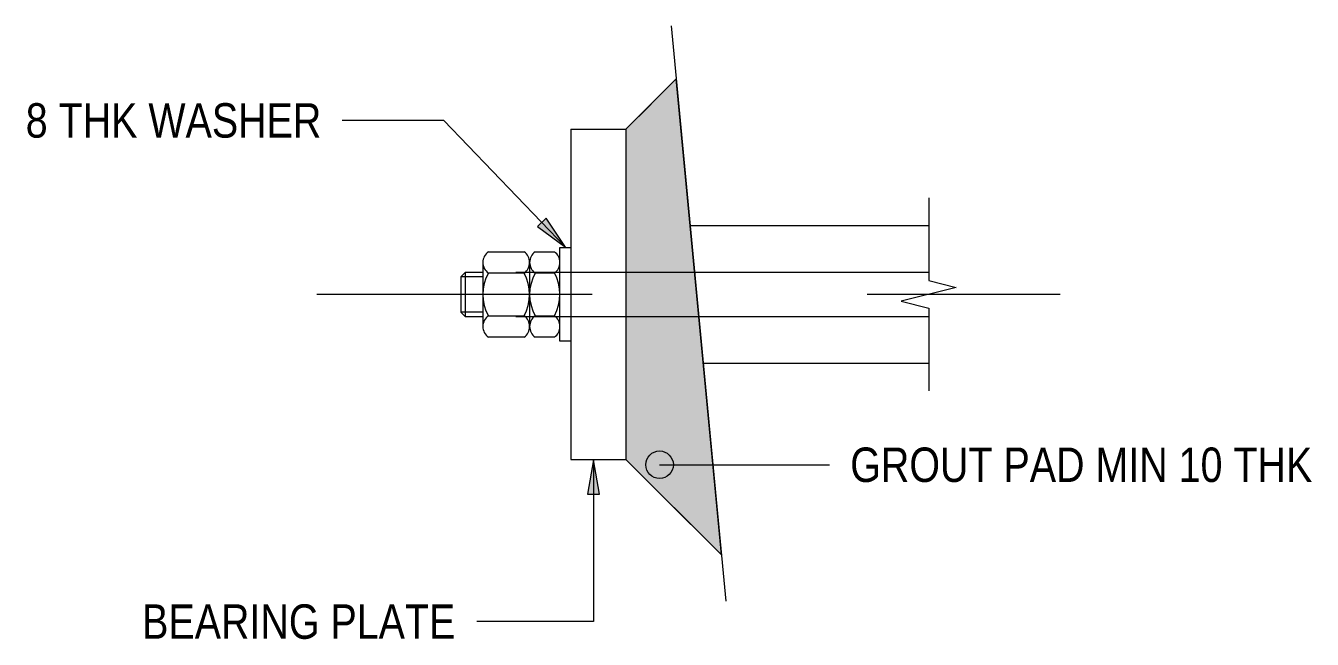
# Model space of a CAD drawing. Header units: metres. Extents: x 3.4 to 18.4, y -2.6 to 3.4.
# Drawn here: x 11.5235 to 11.9909, y -1.2163 to -0.9934 of the extents above; entities that cross this region are included whole.
import ezdxf

# ---------------------------------------------------------------- set-up
doc = ezdxf.new("R2010")
doc.units = ezdxf.units.M
doc.linetypes.add('JacobsCenter', pattern=[0.015000000000000001, 0.009000000000000003, -0.0015, 0.003, -0.0015])
doc.linetypes.add('JacobsDash', pattern=[0.0045000000000000005, 0.003, -0.0015])
for name, color, linetype, lineweight in [('A-DETL', 7, 'Continuous', 13), ('A-DETL-GENF', 7, 'Continuous', 9), ('A-DETL-THIN', 7, 'Continuous', 9), ('G-ANNO-TEXT', 7, 'Continuous', 9)]:
    doc.layers.add(name, color=color, linetype=linetype, lineweight=lineweight)
doc.styles.add('Arial Narrow', font='ARIALN.TTF', dxfattribs={"height": 0.0125})

# ---------------------------------------------------------------- blocks, each defined once
blk = doc.blocks.new('CS_DET_BreakLine_ViewScale - CS_Std BreakLine-7417626-DRG-283203 - DETAIL F')
at = {"layer": 'A-DETL-GENF'}
for p, q in [((0.0225000000000001, 0.01), (0.02000000000000006, 0)), ((0.02750000000000011, -0.01), (0.0225000000000001, 0.01)), ((0.02000000000000006, 0), (-0.009999999999999993, 0)), ((0.03000000000000008, 0), (0.02750000000000011, -0.01)), ((0.05999999999999989, 0), (0.03000000000000008, 0))]:
    blk.add_line(p, q, dxfattribs=at)

msp = doc.modelspace()

# ---------------------------------------------------------------- hatches: boundary and pattern name
at = {"layer": 'A-DETL-GENF', "true_color": 0xe1e1e1}
msp.add_hatch(color=254, dxfattribs=at).paths.add_polyline_path([(11.77619810756961, -1.185647963068547), (11.75981692353136, -1.012728184360868), (11.74154762619665, -1.030997481695586), (11.74154762619665, -1.150997481695585)])
at = {"layer": 'G-ANNO-TEXT'}
for points in [[(11.71958945438583, -1.0739001149901), (11.71253110896681, -1.063350813563441), (11.70934870569469, -1.066401110596876)], [(11.7297299739697, -1.151066953074549), (11.72752588671085, -1.163566953074549), (11.73193406122856, -1.163566953074549)]]:
    msp.add_hatch(color=256, dxfattribs=at).paths.add_polyline_path(points)
h = msp.add_hatch(color=256, dxfattribs=at)
edge = h.paths.add_edge_path()
edge.add_arc((11.75375139508662, -1.152903890043363), 0.004999999999999893, 0, 360)

# ---------------------------------------------------------------- linework, layer by layer
at = {"layer": 'A-DETL', "lineweight": 18}
msp.add_line((11.75798881057662, -0.9934306240106324), (11.77779403911117, -1.202494616421316), dxfattribs=at)
at = {"layer": 'A-DETL'}
for p, q in [((11.75981692353136, -1.012728184360867), (11.74154762619664, -1.030997481695584)), ((11.7761981075696, -1.185647963068546), (11.75981692353136, -1.012728184360867)), ((11.74154762619664, -1.030997481695584), (11.750682274864, -1.021862833028226)), ((11.72154762619664, -1.030997481695584), (11.72154762619664, -1.150997481695585)), ((11.74154762619664, -1.030997481695584), (11.74154762619664, -1.150997481695585)), ((11.74154762619664, -1.030997481695584), (11.74154762619664, -1.150997481695585)), ((11.74154762619664, -1.150997481695585), (11.76515164461439, -1.174601500113334)), ((11.74154762619664, -1.150997481695585), (11.7761981075696, -1.185647963068545))]:
    msp.add_line(p, q, dxfattribs=at)
at = {"layer": 'A-DETL', "linetype": 'JacobsCenter'}
for p, q in [((11.72154762619664, -1.030997481695584), (11.74154762619664, -1.030997481695584)), ((11.62921516959169, -1.090997481695584), (11.89921516959169, -1.090997481695585)), ((11.72154762619664, -1.150997481695585), (11.74154762619664, -1.150997481695585))]:
    msp.add_line(p, q, dxfattribs=at)
at = {"layer": 'A-DETL', "linetype": 'JacobsDash', "lineweight": 9}
for p, q in [((11.76486327606402, -1.065997481695585), (11.85154172027621, -1.065997481695585)), ((11.7695999187317, -1.115997481695585), (11.85154172027621, -1.115997481695585))]:
    msp.add_line(p, q, dxfattribs=at)
at = {"layer": 'A-DETL', "lineweight": 9}
for p, q in [((11.70154762619664, -1.082997481695585), (11.85154172027621, -1.082997481695585)), ((11.70154762619664, -1.098997481695584), (11.85154172027621, -1.098997481695585))]:
    msp.add_line(p, q, dxfattribs=at)
at = {"layer": 'A-DETL-THIN'}
for p, q in [((11.71754762619664, -1.107997481695589), (11.71754762619664, -1.073997481695588)), ((11.71754762619664, -1.073997481695588), (11.72154762619664, -1.073997481695588)), ((11.72154762619664, -1.073997481695588), (11.72154762619664, -1.107997481695589)), ((11.68954762619664, -1.079397243095491), (11.68954762619664, -1.102701839554003)), ((11.6915453949428, -1.075513143685715), (11.70454985745046, -1.075513143685715)), ((11.70654762619664, -1.07939724309549), (11.70654762619665, -1.102701839554002)), ((11.70854539494286, -1.075513143685681), (11.71554985745046, -1.07551314368568)), ((11.68154762619664, -1.084670914936013), (11.68314762619671, -1.083076258338769)), ((11.68314762619664, -1.083076258338804), (11.68314762619664, -1.099022824310659)), ((11.68954762619664, -1.083076258338804), (11.68314762619664, -1.083076258338804)), ((11.70454985745047, -1.083281342505162), (11.69154539494268, -1.083281342505162)), ((11.70854539494282, -1.083203253061529), (11.71554985745049, -1.083203253061529)), ((11.68154762619664, -1.084670914936014), (11.68154762619664, -1.09742816771348)), ((11.68954762619664, -1.084670914936014), (11.68154762619664, -1.084670914936014)), ((11.68154762619664, -1.09742816771348), (11.68314762619671, -1.099022824310724)), ((11.68954762619664, -1.09742816771348), (11.68154762619664, -1.09742816771348)), ((11.68314762619671, -1.099022824310724), (11.68954762619664, -1.099022824310724)), ((11.69154539494284, -1.098817740144297), (11.70454985745056, -1.098817740144297)), ((11.70854539494282, -1.098791710329648), (11.71554985745048, -1.098791710329648)), ((11.70454985745049, -1.106585938963778), (11.69154539494283, -1.106585938963778)), ((11.71554985745049, -1.106585938963708), (11.70854539494273, -1.106585938963708)), ((11.72154762619664, -1.107997481695589), (11.71754762619664, -1.107997481695589))]:
    msp.add_line(p, q, dxfattribs=at)
for centre, radius, start, end in [((11.70134427931588, -1.090997481695589), 0.01620334688075982, 331.2475769427708, 28.75242305723161), ((11.71274762619665, -1.102688824646678), 0.004799999999997955, 305.7181320904612, 54.28186790955881)]:
    msp.add_arc(centre, radius, start, end, dxfattribs=at)
for centre, major_axis, ratio, start_param, end_param in [((11.69434762619665, -1.07939724309549), (0.004799999999999494, 0), 0.9966603732373135, 2.194195334430004, 4.088989972738135), ((11.70174762619664, -1.07939724309549), (0.00480000000000097, 0), 0.9966603732369708, 5.335787988044252, 7.230582626339539), ((11.71134762619664, -1.07939724309549), (0.004799999999999899, 0), 0.9966603732371954, 2.194195334417608, 4.088989972738682), ((11.71274762619664, -1.079397243095455), (0.004799999999999528, 0), 0.9966603732372972, 5.335787988044408, 7.230582626339383), ((11.70575097307741, -1.091049541324712), (0.01620334688076137, 0), 0.9966603732371401, 2.639768203317704, 3.643417103864799), ((11.69034427931588, -1.091049541324712), (0.01620334688075963, 0), 0.9966603732372423, 5.781360856899899, 6.785009757456884), ((11.72275097307741, -1.091049541324711), (0.01620334688076052, 0), 0.9966603732371937, 2.639768203317876, 3.643417103864668), ((11.69434762619665, -1.102701839554003), (0.004799999999999934, 0), 0.99666037323718, 2.194195334434081, 4.088989972749994), ((11.70174762619664, -1.102701839554003), (0.004799999999999281, 0), 0.9966603732373616, 5.335787988019486, 7.230582626314701), ((11.71134762619664, -1.102701839554002), (0.004799999999999281, 0), 0.9966603732373451, 2.194195334433669, 4.088989972724937)]:
    msp.add_ellipse(centre, major_axis=major_axis, ratio=ratio, start_param=start_param, end_param=end_param, dxfattribs=at)
at = {"layer": 'G-ANNO-TEXT'}
for p, q in [((11.65622482123734, -1.027825228726207), (11.63847387126535, -1.027825228726207)), ((11.6754272043914, -1.027825228726207), (11.65622482123734, -1.027825228726207)), ((11.71958945438583, -1.0739001149901), (11.6754272043914, -1.027825228726207)), ((11.71253110896681, -1.063350813563441), (11.70934870569469, -1.066401110596876)), ((11.71958945438583, -1.0739001149901), (11.71253110896681, -1.063350813563441)), ((11.70934870569469, -1.066401110596876), (11.71958945438583, -1.0739001149901)), ((11.7297299739697, -1.151066953074549), (11.72752588671085, -1.163566953074549)), ((11.73193406122856, -1.163566953074549), (11.7297299739697, -1.151066953074549)), ((11.7297299739697, -1.151066953074549), (11.7297299739697, -1.20987357933489)), ((11.75375139508662, -1.152903890043363), (11.81550452110929, -1.152903890043363)), ((11.72752588671085, -1.163566953074549), (11.73193406122856, -1.163566953074549)), ((11.69237418622825, -1.20987357933489), (11.687373650737, -1.20987357933489)), ((11.7297299739697, -1.20987357933489), (11.69237418622825, -1.20987357933489))]:
    msp.add_line(p, q, dxfattribs=at)
msp.add_circle((11.75375139508662, -1.152903890043363), 0.004999999999999893, dxfattribs=at)

# ---------------------------------------------------------------- block references
at = {"layer": 'A-DETL-GENF', "rotation": 90}
msp.add_blockref('CS_DET_BreakLine_ViewScale - CS_Std BreakLine-7417626-DRG-283203 - DETAIL F', (11.85154172027621, -1.115997481695585), dxfattribs=at)

# ---------------------------------------------------------------- texts
at = {"layer": 'G-ANNO-TEXT', "char_height": 0.0125, "attachment_point": 1, "style": 'Arial Narrow', "bg_fill": 3, "box_fill_scale": 1, "bg_fill_color": 256, "bg_fill_transparency": 0}
for s, insert in [('8 THK WASHER', (11.52348689209868, -1.021575228726206)), ('GROUT PAD MIN 10 THK', (11.82300452110929, -1.146653890043363)), ('BEARING PLATE', (11.565772088237, -1.203623579334889))]:
    msp.add_mtext(s, dxfattribs=dict(at, insert=insert))

doc.saveas('drawing.dxf')
